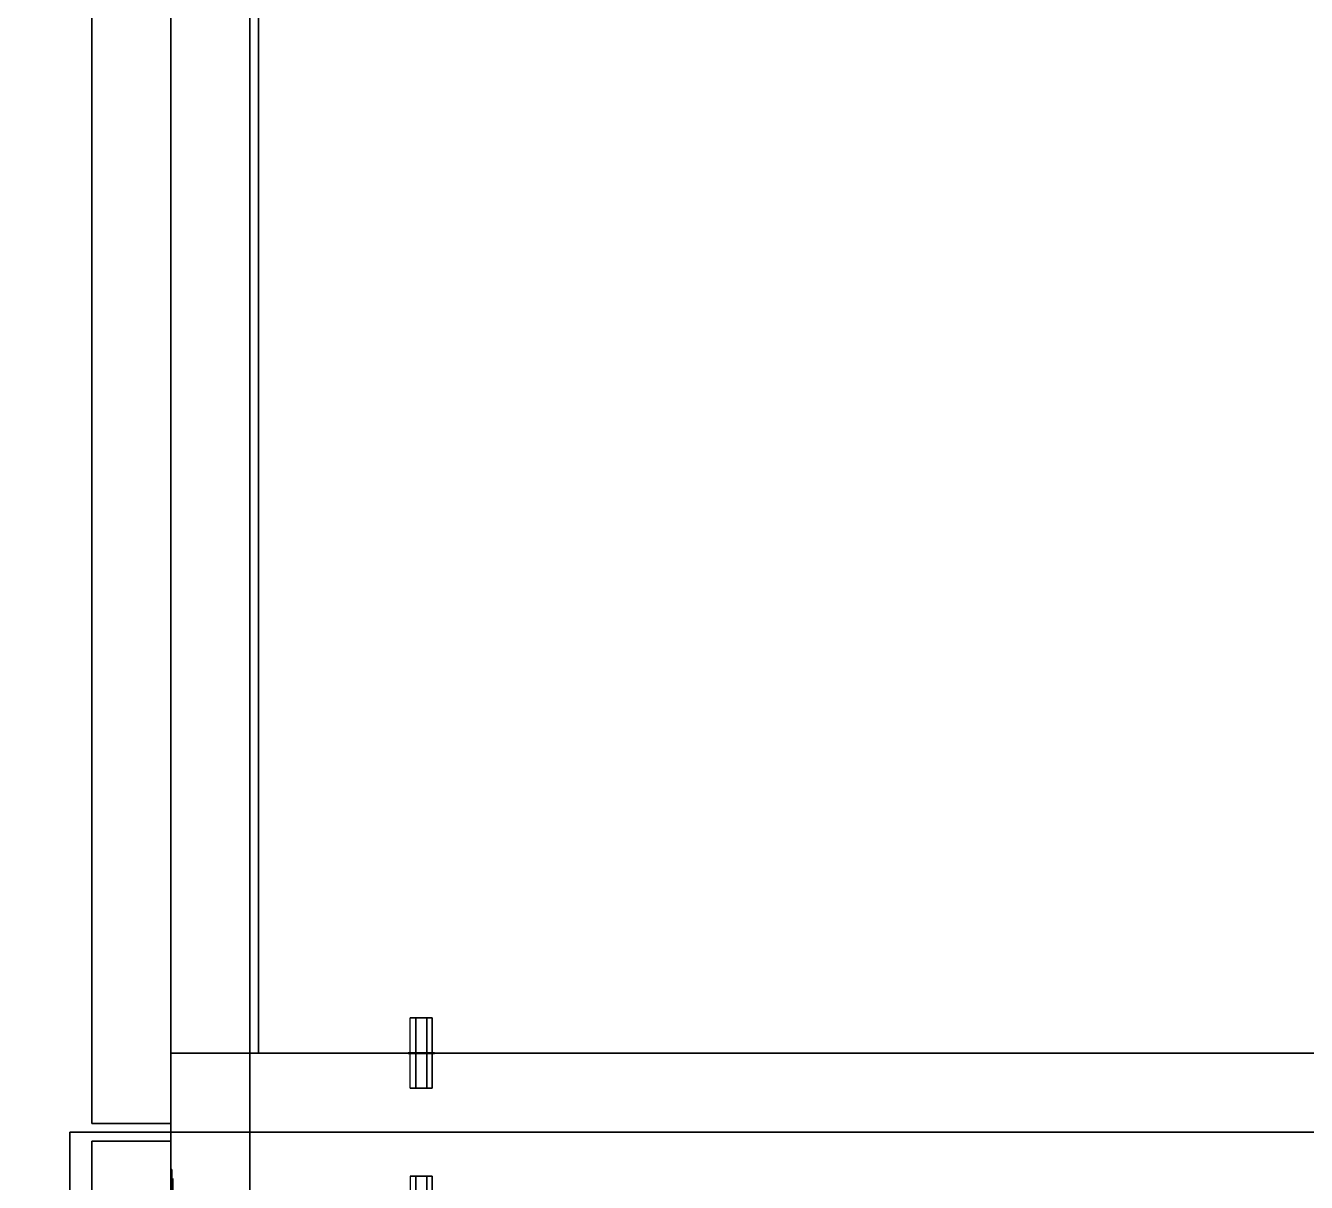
# Model space of a CAD drawing. Extents: x 0 to 4068, y -4475 to 0.
# Drawn here: x 3485 to 3776.5, y -3427.4 to -3164.2 of the extents above; entities that cross this region are included whole.
import ezdxf

# ---------------------------------------------------------------- set-up
doc = ezdxf.new("R2010")
doc.units = 0
for name, color, linetype in [('LAYER0', 7, 'CONTINUOUS'), ('LAYER101', 28, 'CONTINUOUS'), ('LAYER104', 28, 'CONTINUOUS'), ('LAYER106', 253, 'CONTINUOUS'), ('LAYER199', 7, 'CONTINUOUS'), ('LAYER244', 254, 'CONTINUOUS'), ('LAYER258', 28, 'CONTINUOUS'), ('LAYER261', 28, 'CONTINUOUS'), ('LAYER263', 253, 'CONTINUOUS'), ('LAYER359', 253, 'CONTINUOUS'), ('LAYER364', 7, 'CONTINUOUS'), ('LAYER365', 7, 'CONTINUOUS'), ('LAYER367', 7, 'CONTINUOUS'), ('LAYER379', 253, 'CONTINUOUS'), ('LAYER380', 7, 'CONTINUOUS'), ('LAYER383', 254, 'CONTINUOUS'), ('LAYER385', 7, 'CONTINUOUS'), ('LAYER388', 254, 'CONTINUOUS'), ('LAYER390', 7, 'CONTINUOUS'), ('LAYER393', 254, 'CONTINUOUS'), ('LAYER395', 7, 'CONTINUOUS'), ('LAYER398', 254, 'CONTINUOUS'), ('LAYER400', 7, 'CONTINUOUS'), ('LAYER403', 254, 'CONTINUOUS'), ('LAYER405', 7, 'CONTINUOUS'), ('LAYER408', 254, 'CONTINUOUS'), ('LAYER411', 45, 'CONTINUOUS'), ('LAYER46', 7, 'CONTINUOUS'), ('LAYER824', 45, 'CONTINUOUS'), ('LAYER825', 45, 'CONTINUOUS'), ('LAYER87', 254, 'CONTINUOUS')]:
    doc.layers.add(name, color=color, linetype=linetype)

msp = doc.modelspace()

# ---------------------------------------------------------------- linework, layer by layer
at = {"layer": 'LAYER0', "invisible_edges": 1}
for points in [[(4068, 0), (0, -4475), (0, 0), (4068, 0)], [(4068, -4475, 5), (0, 0, 5), (0, -4475, 5), (4068, -4475, 5)], [(0, 0, 5), (4068, -4475, 5), (4068, 0, 5), (0, 0, 5)], [(0, -4475), (4068, 0), (4068, -4475), (0, -4475)]]:
    msp.add_3dface(points, dxfattribs=at)
at = {"layer": 'LAYER101'}
for points, invisible_edges in [([(3518.25, -3425.489, 1803.025), (3518.25, -3424.5, 1808), (3518.25, -3426.5, 1808), (3518.25, -3426.5, 1802.5)], 10), ([(3518.25, -3424.5, 1808), (3518.25, -3425.489, 1812.975), (3518.25, -3426.5, 1813.5), (3518.25, -3426.5, 1808)], 10), ([(3518.25, -3428.307, 1798.808), (3518.25, -3425.489, 1803.025), (3518.25, -3426.5, 1802.5), (3518.25, -3430, 1802.5)], 10), ([(3518.25, -3425.489, 1812.975), (3518.25, -3428.307, 1817.192), (3518.25, -3430, 1813.5), (3518.25, -3426.5, 1813.5)], 10), ([(3518.5, -3426.5, 1813.5), (3518.5, -3426.5, 1802.5), (3518.5, -3433.5, 1802.5), (3518.5, -3433.29, 1813.317)], 4)]:
    msp.add_3dface(points, dxfattribs=dict(at, invisible_edges=invisible_edges))
at = {"layer": 'LAYER104'}
for points, invisible_edges in [([(3518.25, -3425.489, 2257.025), (3518.25, -3424.5, 2262), (3518.25, -3426.5, 2262), (3518.25, -3426.5, 2256.5)], 10), ([(3518.25, -3424.5, 2262), (3518.25, -3425.489, 2266.975), (3518.25, -3426.5, 2267.5), (3518.25, -3426.5, 2262)], 10), ([(3518.25, -3428.307, 2252.808), (3518.25, -3425.489, 2257.025), (3518.25, -3426.5, 2256.5), (3518.25, -3430, 2256.5)], 10), ([(3518.25, -3425.489, 2266.975), (3518.25, -3428.307, 2271.192), (3518.25, -3430, 2267.5), (3518.25, -3426.5, 2267.5)], 10), ([(3518.5, -3426.5, 2267.5), (3518.5, -3426.5, 2256.5), (3518.5, -3433.5, 2256.5), (3518.5, -3433.29, 2267.317)], 4)]:
    msp.add_3dface(points, dxfattribs=dict(at, invisible_edges=invisible_edges))
at = {"layer": 'LAYER106', "invisible_edges": 1}
for points in [[(3518, -3923, 1708), (3500, -3418, 1708), (3518, -3418, 1708), (3518, -3923, 1708)], [(3500, -3418, 1708), (3518, -3923, 1708), (3500, -3923, 1708), (3500, -3418, 1708)], [(3500, -3418, 1708), (3518, -3418, 2362), (3518, -3418, 1708), (3500, -3418, 1708)], [(3518, -3418, 2362), (3500, -3418, 1708), (3500, -3418, 2362), (3518, -3418, 2362)], [(3500, -3923, 2362), (3518, -3418, 2362), (3500, -3418, 2362), (3500, -3923, 2362)], [(3518, -3418, 2362), (3500, -3923, 2362), (3518, -3923, 2362), (3518, -3418, 2362)], [(3500, -3418, 1708), (3500, -3923, 2362), (3500, -3418, 2362), (3500, -3418, 1708)], [(3500, -3923, 2362), (3500, -3418, 1708), (3500, -3923, 1708), (3500, -3923, 2362)], [(3518, -3923, 1708), (3518, -3418, 2362), (3518, -3923, 2362), (3518, -3923, 1708)], [(3518, -3418, 2362), (3518, -3923, 1708), (3518, -3418, 1708), (3518, -3418, 2362)]]:
    msp.add_3dface(points, dxfattribs=at)
at = {"layer": 'LAYER199', "invisible_edges": 1}
for points in [[(3918, -3416, 155), (3518, -3434, 155), (3518, -3416, 155), (3918, -3416, 155)], [(3518, -3434, 155), (3918, -3416, 155), (3918, -3434, 155), (3518, -3434, 155)], [(3518, -3416, 880), (3518, -3434, 155), (3518, -3434, 880), (3518, -3416, 880)], [(3518, -3434, 155), (3518, -3416, 880), (3518, -3416, 155), (3518, -3434, 155)], [(3918, -3434, 880), (3518, -3416, 880), (3518, -3434, 880), (3918, -3434, 880)], [(3518, -3416, 880), (3918, -3434, 880), (3918, -3416, 880), (3518, -3416, 880)], [(3518, -3416, 880), (3918, -3416, 155), (3518, -3416, 155), (3518, -3416, 880)], [(3918, -3416, 155), (3518, -3416, 880), (3918, -3416, 880), (3918, -3416, 155)]]:
    msp.add_3dface(points, dxfattribs=at)
at = {"layer": 'LAYER244'}
for points in [[(3572.5, -3426, 506), (3577.5, -3426, 506), (3576.25, -3426, 508.165), (3573.75, -3426, 508.165)], [(3572.5, -3426, 506), (3573.75, -3426, 503.835), (3576.25, -3426, 503.835), (3577.5, -3426, 506)]]:
    msp.add_3dface(points, dxfattribs=at)
at = {"layer": 'LAYER258'}
for points, invisible_edges in [([(3518.25, -3425.49, 253.025), (3518.25, -3424.5, 258), (3518.25, -3426.5, 258), (3518.25, -3426.5, 252.5)], 10), ([(3518.25, -3424.5, 258), (3518.25, -3425.49, 262.975), (3518.25, -3426.5, 263.5), (3518.25, -3426.5, 258)], 10), ([(3518.25, -3428.308, 248.808), (3518.25, -3425.49, 253.025), (3518.25, -3426.5, 252.5), (3518.25, -3430, 252.5)], 10), ([(3518.25, -3425.49, 262.975), (3518.25, -3428.308, 267.192), (3518.25, -3430, 263.5), (3518.25, -3426.5, 263.5)], 10), ([(3518.5, -3426.5, 263.5), (3518.5, -3426.5, 252.5), (3518.5, -3433.5, 252.5), (3518.5, -3433.291, 263.317)], 4)]:
    msp.add_3dface(points, dxfattribs=dict(at, invisible_edges=invisible_edges))
at = {"layer": 'LAYER261'}
for points, invisible_edges in [([(3518.25, -3425.49, 772.025), (3518.25, -3424.5, 777), (3518.25, -3426.5, 777), (3518.25, -3426.5, 771.5)], 10), ([(3518.25, -3424.5, 777), (3518.25, -3425.49, 781.975), (3518.25, -3426.5, 782.5), (3518.25, -3426.5, 777)], 10), ([(3518.25, -3428.308, 767.808), (3518.25, -3425.49, 772.025), (3518.25, -3426.5, 771.5), (3518.25, -3430, 771.5)], 10), ([(3518.25, -3425.49, 781.975), (3518.25, -3428.308, 786.192), (3518.25, -3430, 782.5), (3518.25, -3426.5, 782.5)], 10), ([(3518.5, -3426.5, 782.5), (3518.5, -3426.5, 771.5), (3518.5, -3433.5, 771.5), (3518.5, -3433.291, 782.317)], 4)]:
    msp.add_3dface(points, dxfattribs=dict(at, invisible_edges=invisible_edges))
at = {"layer": 'LAYER263', "invisible_edges": 1}
for points in [[(3518, -3923, 158), (3500, -3418, 158), (3518, -3418, 158), (3518, -3923, 158)], [(3500, -3418, 158), (3518, -3923, 158), (3500, -3923, 158), (3500, -3418, 158)], [(3500, -3418, 158), (3518, -3418, 877), (3518, -3418, 158), (3500, -3418, 158)], [(3518, -3418, 877), (3500, -3418, 158), (3500, -3418, 877), (3518, -3418, 877)], [(3500, -3923, 877), (3518, -3418, 877), (3500, -3418, 877), (3500, -3923, 877)], [(3518, -3418, 877), (3500, -3923, 877), (3518, -3923, 877), (3518, -3418, 877)], [(3500, -3418, 158), (3500, -3923, 877), (3500, -3418, 877), (3500, -3418, 158)], [(3500, -3923, 877), (3500, -3418, 158), (3500, -3923, 158), (3500, -3923, 877)], [(3518, -3923, 158), (3518, -3418, 877), (3518, -3923, 877), (3518, -3923, 158)], [(3518, -3418, 877), (3518, -3923, 158), (3518, -3418, 158), (3518, -3418, 877)]]:
    msp.add_3dface(points, dxfattribs=at)
at = {"layer": 'LAYER359', "invisible_edges": 1}
for points in [[(3518, -3925, 2365), (3536, -2861, 2365), (3536, -3925, 2365), (3518, -3925, 2365)], [(3536, -2861, 2365), (3518, -3925, 2365), (3518, -2861, 2365), (3536, -2861, 2365)], [(3518, -2861, 2425), (3536, -3925, 2425), (3536, -2861, 2425), (3518, -2861, 2425)], [(3536, -3925, 2425), (3518, -2861, 2425), (3518, -3925, 2425), (3536, -3925, 2425)], [(3518, -3925, 2365), (3518, -2861, 2425), (3518, -2861, 2365), (3518, -3925, 2365)], [(3518, -2861, 2425), (3518, -3925, 2365), (3518, -3925, 2425), (3518, -2861, 2425)], [(3536, -3925, 2425), (3536, -2861, 2365), (3536, -2861, 2425), (3536, -3925, 2425)], [(3536, -2861, 2365), (3536, -3925, 2425), (3536, -3925, 2365), (3536, -2861, 2365)]]:
    msp.add_3dface(points, dxfattribs=at)
at = {"layer": 'LAYER364', "invisible_edges": 1}
for points in [[(3918, -3398, 156), (3518, -2934, 156), (3918, -2934, 156), (3918, -3398, 156)], [(3518, -2934, 156), (3918, -3398, 156), (3518, -3398, 156), (3518, -2934, 156)], [(3518, -3398, 174), (3518, -2934, 156), (3518, -3398, 156), (3518, -3398, 174)], [(3518, -2934, 156), (3518, -3398, 174), (3518, -2934, 174), (3518, -2934, 156)], [(3518, -3398, 174), (3918, -2934, 174), (3518, -2934, 174), (3518, -3398, 174)], [(3918, -2934, 174), (3518, -3398, 174), (3918, -3398, 174), (3918, -2934, 174)], [(3918, -3398, 156), (3518, -3398, 174), (3518, -3398, 156), (3918, -3398, 156)], [(3518, -3398, 174), (3918, -3398, 156), (3918, -3398, 174), (3518, -3398, 174)]]:
    msp.add_3dface(points, dxfattribs=at)
at = {"layer": 'LAYER365', "invisible_edges": 1}
for points in [[(3918, -2934, 2364), (3518, -3398, 2364), (3918, -3398, 2364), (3918, -2934, 2364)], [(3518, -3398, 2364), (3918, -2934, 2364), (3518, -2934, 2364), (3518, -3398, 2364)], [(3518, -2934, 2346), (3518, -3398, 2364), (3518, -2934, 2364), (3518, -2934, 2346)], [(3518, -3398, 2364), (3518, -2934, 2346), (3518, -3398, 2346), (3518, -3398, 2364)], [(3518, -2934, 2346), (3918, -3398, 2346), (3518, -3398, 2346), (3518, -2934, 2346)], [(3918, -3398, 2346), (3518, -2934, 2346), (3918, -2934, 2346), (3918, -3398, 2346)], [(3918, -3398, 2346), (3518, -3398, 2364), (3518, -3398, 2346), (3918, -3398, 2346)], [(3518, -3398, 2364), (3918, -3398, 2346), (3918, -3398, 2364), (3518, -3398, 2364)]]:
    msp.add_3dface(points, dxfattribs=at)
at = {"layer": 'LAYER367', "invisible_edges": 1}
for points in [[(3918, -3398, 155), (3518, -3398, 2365), (3918, -3398, 2365), (3918, -3398, 155)], [(3518, -3398, 2365), (3918, -3398, 155), (3518, -3398, 155), (3518, -3398, 2365)], [(3918, -3398, 155), (3518, -3416, 155), (3518, -3398, 155), (3918, -3398, 155)], [(3518, -3416, 155), (3918, -3398, 155), (3918, -3416, 155), (3518, -3416, 155)], [(3518, -3416, 155), (3518, -3398, 2365), (3518, -3398, 155), (3518, -3416, 155)], [(3518, -3398, 2365), (3518, -3416, 155), (3518, -3416, 2365), (3518, -3398, 2365)], [(3918, -3416, 2365), (3518, -3398, 2365), (3518, -3416, 2365), (3918, -3416, 2365)], [(3518, -3398, 2365), (3918, -3416, 2365), (3918, -3398, 2365), (3518, -3398, 2365)], [(3518, -3416, 155), (3918, -3416, 2365), (3518, -3416, 2365), (3518, -3416, 155)], [(3918, -3416, 2365), (3518, -3416, 155), (3918, -3416, 155), (3918, -3416, 2365)]]:
    msp.add_3dface(points, dxfattribs=at)
at = {"layer": 'LAYER379', "invisible_edges": 1}
for points in [[(3518, -3414, 158), (3500, -2918, 158), (3518, -2918, 158), (3518, -3414, 158)], [(3500, -2918, 158), (3518, -3414, 158), (3500, -3414, 158), (3500, -2918, 158)], [(3500, -3414, 2362), (3518, -2918, 2362), (3500, -2918, 2362), (3500, -3414, 2362)], [(3518, -2918, 2362), (3500, -3414, 2362), (3518, -3414, 2362), (3518, -2918, 2362)], [(3500, -2918, 158), (3500, -3414, 2362), (3500, -2918, 2362), (3500, -2918, 158)], [(3500, -3414, 2362), (3500, -2918, 158), (3500, -3414, 158), (3500, -3414, 2362)], [(3518, -3414, 158), (3518, -2918, 2362), (3518, -3414, 2362), (3518, -3414, 158)], [(3518, -2918, 2362), (3518, -3414, 158), (3518, -2918, 158), (3518, -2918, 2362)], [(3500, -3414, 2362), (3518, -3414, 158), (3518, -3414, 2362), (3500, -3414, 2362)], [(3518, -3414, 158), (3500, -3414, 2362), (3500, -3414, 158), (3518, -3414, 158)]]:
    msp.add_3dface(points, dxfattribs=at)
at = {"layer": 'LAYER380', "invisible_edges": 1}
for points in [[(3893.4, -3398, 465.571), (3538, -2934, 465.571), (3893.4, -2934, 465.571), (3893.4, -3398, 465.571)], [(3538, -2934, 465.571), (3893.4, -3398, 465.571), (3538, -3398, 465.571), (3538, -2934, 465.571)], [(3538, -3398, 483.571), (3538, -2934, 465.571), (3538, -3398, 465.571), (3538, -3398, 483.571)], [(3538, -2934, 465.571), (3538, -3398, 483.571), (3538, -2934, 483.571), (3538, -2934, 465.571)], [(3538, -3398, 483.571), (3893.4, -2934, 483.571), (3538, -2934, 483.571), (3538, -3398, 483.571)], [(3893.4, -2934, 483.571), (3538, -3398, 483.571), (3893.4, -3398, 483.571), (3893.4, -2934, 483.571)], [(3893.4, -3398, 465.571), (3538, -3398, 483.571), (3538, -3398, 465.571), (3893.4, -3398, 465.571)], [(3538, -3398, 483.571), (3893.4, -3398, 465.571), (3893.4, -3398, 483.571), (3538, -3398, 483.571)]]:
    msp.add_3dface(points, dxfattribs=at)
at = {"layer": 'LAYER383'}
for points in [[(3572.5, -3390, 463.071), (3577.5, -3390, 463.071), (3576.25, -3390, 465.236), (3573.75, -3390, 465.236)], [(3572.5, -3390, 463.071), (3573.75, -3390, 460.906), (3576.25, -3390, 460.906), (3577.5, -3390, 463.071)], [(3578, -3397.95, 463.071), (3572, -3397.95, 463.071), (3573.5, -3397.95, 465.67), (3576.5, -3397.95, 465.67)], [(3578, -3397.95, 463.071), (3572, -3397.95, 463.071), (3573.5, -3397.95, 460.473), (3576.5, -3397.95, 460.473)], [(3578, -3398.05, 463.071), (3572, -3398.05, 463.071), (3573.5, -3398.05, 465.67), (3576.5, -3398.05, 465.67)], [(3578, -3398.05, 463.071), (3572, -3398.05, 463.071), (3573.5, -3398.05, 460.473), (3576.5, -3398.05, 460.473)], [(3572.5, -3406, 463.071), (3577.5, -3406, 463.071), (3576.25, -3406, 465.236), (3573.75, -3406, 465.236)], [(3572.5, -3406, 463.071), (3573.75, -3406, 460.906), (3576.25, -3406, 460.906), (3577.5, -3406, 463.071)]]:
    msp.add_3dface(points, dxfattribs=at)
at = {"layer": 'LAYER385', "invisible_edges": 1}
for points in [[(3893.4, -3398, 806.14), (3538, -2934, 806.14), (3893.4, -2934, 806.14), (3893.4, -3398, 806.14)], [(3538, -2934, 806.14), (3893.4, -3398, 806.14), (3538, -3398, 806.14), (3538, -2934, 806.14)], [(3538, -3398, 824.14), (3538, -2934, 806.14), (3538, -3398, 806.14), (3538, -3398, 824.14)], [(3538, -2934, 806.14), (3538, -3398, 824.14), (3538, -2934, 824.14), (3538, -2934, 806.14)], [(3538, -3398, 824.14), (3893.4, -2934, 824.14), (3538, -2934, 824.14), (3538, -3398, 824.14)], [(3893.4, -2934, 824.14), (3538, -3398, 824.14), (3893.4, -3398, 824.14), (3893.4, -2934, 824.14)], [(3893.4, -3398, 806.14), (3538, -3398, 824.14), (3538, -3398, 806.14), (3893.4, -3398, 806.14)], [(3538, -3398, 824.14), (3893.4, -3398, 806.14), (3893.4, -3398, 824.14), (3538, -3398, 824.14)]]:
    msp.add_3dface(points, dxfattribs=at)
at = {"layer": 'LAYER388'}
for points in [[(3572.5, -3390, 803.64), (3577.5, -3390, 803.64), (3576.25, -3390, 805.805), (3573.75, -3390, 805.805)], [(3572.5, -3390, 803.64), (3573.75, -3390, 801.475), (3576.25, -3390, 801.475), (3577.5, -3390, 803.64)], [(3578, -3397.95, 803.64), (3572, -3397.95, 803.64), (3573.5, -3397.95, 806.238), (3576.5, -3397.95, 806.238)], [(3578, -3397.95, 803.64), (3572, -3397.95, 803.64), (3573.5, -3397.95, 801.042), (3576.5, -3397.95, 801.042)], [(3578, -3398.05, 803.64), (3572, -3398.05, 803.64), (3573.5, -3398.05, 806.238), (3576.5, -3398.05, 806.238)], [(3578, -3398.05, 803.64), (3572, -3398.05, 803.64), (3573.5, -3398.05, 801.042), (3576.5, -3398.05, 801.042)], [(3572.5, -3406, 803.64), (3577.5, -3406, 803.64), (3576.25, -3406, 805.805), (3573.75, -3406, 805.805)], [(3572.5, -3406, 803.64), (3573.75, -3406, 801.475), (3576.25, -3406, 801.475), (3577.5, -3406, 803.64)]]:
    msp.add_3dface(points, dxfattribs=at)
at = {"layer": 'LAYER390', "invisible_edges": 1}
for points in [[(3893.4, -3398, 1086.714), (3538, -2934, 1086.714), (3893.4, -2934, 1086.714), (3893.4, -3398, 1086.714)], [(3538, -2934, 1086.714), (3893.4, -3398, 1086.714), (3538, -3398, 1086.714), (3538, -2934, 1086.714)], [(3538, -3398, 1104.714), (3538, -2934, 1086.714), (3538, -3398, 1086.714), (3538, -3398, 1104.714)], [(3538, -2934, 1086.714), (3538, -3398, 1104.714), (3538, -2934, 1104.714), (3538, -2934, 1086.714)], [(3538, -3398, 1104.714), (3893.4, -2934, 1104.714), (3538, -2934, 1104.714), (3538, -3398, 1104.714)], [(3893.4, -2934, 1104.714), (3538, -3398, 1104.714), (3893.4, -3398, 1104.714), (3893.4, -2934, 1104.714)], [(3893.4, -3398, 1086.714), (3538, -3398, 1104.714), (3538, -3398, 1086.714), (3893.4, -3398, 1086.714)], [(3538, -3398, 1104.714), (3893.4, -3398, 1086.714), (3893.4, -3398, 1104.714), (3538, -3398, 1104.714)]]:
    msp.add_3dface(points, dxfattribs=at)
at = {"layer": 'LAYER393'}
for points in [[(3572.5, -3390, 1084.214), (3577.5, -3390, 1084.214), (3576.25, -3390, 1086.379), (3573.75, -3390, 1086.379)], [(3572.5, -3390, 1084.214), (3573.75, -3390, 1082.049), (3576.25, -3390, 1082.049), (3577.5, -3390, 1084.214)], [(3578, -3397.95, 1084.214), (3572, -3397.95, 1084.214), (3573.5, -3397.95, 1086.812), (3576.5, -3397.95, 1086.812)], [(3578, -3397.95, 1084.214), (3572, -3397.95, 1084.214), (3573.5, -3397.95, 1081.616), (3576.5, -3397.95, 1081.616)], [(3578, -3398.05, 1084.214), (3572, -3398.05, 1084.214), (3573.5, -3398.05, 1086.812), (3576.5, -3398.05, 1086.812)], [(3578, -3398.05, 1084.214), (3572, -3398.05, 1084.214), (3573.5, -3398.05, 1081.616), (3576.5, -3398.05, 1081.616)], [(3572.5, -3406, 1084.214), (3577.5, -3406, 1084.214), (3576.25, -3406, 1086.379), (3573.75, -3406, 1086.379)], [(3572.5, -3406, 1084.214), (3573.75, -3406, 1082.049), (3576.25, -3406, 1082.049), (3577.5, -3406, 1084.214)]]:
    msp.add_3dface(points, dxfattribs=at)
at = {"layer": 'LAYER395', "invisible_edges": 1}
for points in [[(3893.4, -3398, 1397.286), (3538, -2934, 1397.286), (3893.4, -2934, 1397.286), (3893.4, -3398, 1397.286)], [(3538, -2934, 1397.286), (3893.4, -3398, 1397.286), (3538, -3398, 1397.286), (3538, -2934, 1397.286)], [(3538, -3398, 1415.286), (3538, -2934, 1397.286), (3538, -3398, 1397.286), (3538, -3398, 1415.286)], [(3538, -2934, 1397.286), (3538, -3398, 1415.286), (3538, -2934, 1415.286), (3538, -2934, 1397.286)], [(3538, -3398, 1415.286), (3893.4, -2934, 1415.286), (3538, -2934, 1415.286), (3538, -3398, 1415.286)], [(3893.4, -2934, 1415.286), (3538, -3398, 1415.286), (3893.4, -3398, 1415.286), (3893.4, -2934, 1415.286)], [(3893.4, -3398, 1397.286), (3538, -3398, 1415.286), (3538, -3398, 1397.286), (3893.4, -3398, 1397.286)], [(3538, -3398, 1415.286), (3893.4, -3398, 1397.286), (3893.4, -3398, 1415.286), (3538, -3398, 1415.286)]]:
    msp.add_3dface(points, dxfattribs=at)
at = {"layer": 'LAYER398'}
for points in [[(3572.5, -3390, 1394.786), (3577.5, -3390, 1394.786), (3576.25, -3390, 1396.951), (3573.75, -3390, 1396.951)], [(3572.5, -3390, 1394.786), (3573.75, -3390, 1392.621), (3576.25, -3390, 1392.621), (3577.5, -3390, 1394.786)], [(3578, -3397.95, 1394.786), (3572, -3397.95, 1394.786), (3573.5, -3397.95, 1397.384), (3576.5, -3397.95, 1397.384)], [(3578, -3397.95, 1394.786), (3572, -3397.95, 1394.786), (3573.5, -3397.95, 1392.188), (3576.5, -3397.95, 1392.188)], [(3578, -3398.05, 1394.786), (3572, -3398.05, 1394.786), (3573.5, -3398.05, 1397.384), (3576.5, -3398.05, 1397.384)], [(3578, -3398.05, 1394.786), (3572, -3398.05, 1394.786), (3573.5, -3398.05, 1392.188), (3576.5, -3398.05, 1392.188)], [(3572.5, -3406, 1394.786), (3577.5, -3406, 1394.786), (3576.25, -3406, 1396.951), (3573.75, -3406, 1396.951)], [(3572.5, -3406, 1394.786), (3573.75, -3406, 1392.621), (3576.25, -3406, 1392.621), (3577.5, -3406, 1394.786)]]:
    msp.add_3dface(points, dxfattribs=at)
at = {"layer": 'LAYER400', "invisible_edges": 1}
for points in [[(3893.4, -3398, 1707.857), (3538, -2934, 1707.857), (3893.4, -2934, 1707.857), (3893.4, -3398, 1707.857)], [(3538, -2934, 1707.857), (3893.4, -3398, 1707.857), (3538, -3398, 1707.857), (3538, -2934, 1707.857)], [(3538, -3398, 1725.857), (3538, -2934, 1707.857), (3538, -3398, 1707.857), (3538, -3398, 1725.857)], [(3538, -2934, 1707.857), (3538, -3398, 1725.857), (3538, -2934, 1725.857), (3538, -2934, 1707.857)], [(3538, -3398, 1725.857), (3893.4, -2934, 1725.857), (3538, -2934, 1725.857), (3538, -3398, 1725.857)], [(3893.4, -2934, 1725.857), (3538, -3398, 1725.857), (3893.4, -3398, 1725.857), (3893.4, -2934, 1725.857)], [(3893.4, -3398, 1707.857), (3538, -3398, 1725.857), (3538, -3398, 1707.857), (3893.4, -3398, 1707.857)], [(3538, -3398, 1725.857), (3893.4, -3398, 1707.857), (3893.4, -3398, 1725.857), (3538, -3398, 1725.857)]]:
    msp.add_3dface(points, dxfattribs=at)
at = {"layer": 'LAYER403'}
for points in [[(3572.5, -3390, 1705.357), (3577.5, -3390, 1705.357), (3576.25, -3390, 1707.522), (3573.75, -3390, 1707.522)], [(3572.5, -3390, 1705.357), (3573.75, -3390, 1703.192), (3576.25, -3390, 1703.192), (3577.5, -3390, 1705.357)], [(3578, -3397.95, 1705.357), (3572, -3397.95, 1705.357), (3573.5, -3397.95, 1707.955), (3576.5, -3397.95, 1707.955)], [(3578, -3397.95, 1705.357), (3572, -3397.95, 1705.357), (3573.5, -3397.95, 1702.759), (3576.5, -3397.95, 1702.759)], [(3578, -3398.05, 1705.357), (3572, -3398.05, 1705.357), (3573.5, -3398.05, 1707.955), (3576.5, -3398.05, 1707.955)], [(3578, -3398.05, 1705.357), (3572, -3398.05, 1705.357), (3573.5, -3398.05, 1702.759), (3576.5, -3398.05, 1702.759)], [(3572.5, -3406, 1705.357), (3577.5, -3406, 1705.357), (3576.25, -3406, 1707.522), (3573.75, -3406, 1707.522)], [(3572.5, -3406, 1705.357), (3573.75, -3406, 1703.192), (3576.25, -3406, 1703.192), (3577.5, -3406, 1705.357)]]:
    msp.add_3dface(points, dxfattribs=at)
at = {"layer": 'LAYER405', "invisible_edges": 1}
for points in [[(3893.4, -3398, 2018.429), (3538, -2934, 2018.429), (3893.4, -2934, 2018.429), (3893.4, -3398, 2018.429)], [(3538, -2934, 2018.429), (3893.4, -3398, 2018.429), (3538, -3398, 2018.429), (3538, -2934, 2018.429)], [(3538, -3398, 2036.429), (3538, -2934, 2018.429), (3538, -3398, 2018.429), (3538, -3398, 2036.429)], [(3538, -2934, 2018.429), (3538, -3398, 2036.429), (3538, -2934, 2036.429), (3538, -2934, 2018.429)], [(3538, -3398, 2036.429), (3893.4, -2934, 2036.429), (3538, -2934, 2036.429), (3538, -3398, 2036.429)], [(3893.4, -2934, 2036.429), (3538, -3398, 2036.429), (3893.4, -3398, 2036.429), (3893.4, -2934, 2036.429)], [(3893.4, -3398, 2018.429), (3538, -3398, 2036.429), (3538, -3398, 2018.429), (3893.4, -3398, 2018.429)], [(3538, -3398, 2036.429), (3893.4, -3398, 2018.429), (3893.4, -3398, 2036.429), (3538, -3398, 2036.429)]]:
    msp.add_3dface(points, dxfattribs=at)
at = {"layer": 'LAYER408'}
for points in [[(3572.5, -3390, 2015.929), (3577.5, -3390, 2015.929), (3576.25, -3390, 2018.094), (3573.75, -3390, 2018.094)], [(3572.5, -3390, 2015.929), (3573.75, -3390, 2013.764), (3576.25, -3390, 2013.764), (3577.5, -3390, 2015.929)], [(3578, -3397.95, 2015.929), (3572, -3397.95, 2015.929), (3573.5, -3397.95, 2018.527), (3576.5, -3397.95, 2018.527)], [(3578, -3397.95, 2015.929), (3572, -3397.95, 2015.929), (3573.5, -3397.95, 2013.331), (3576.5, -3397.95, 2013.331)], [(3578, -3398.05, 2015.929), (3572, -3398.05, 2015.929), (3573.5, -3398.05, 2018.527), (3576.5, -3398.05, 2018.527)], [(3578, -3398.05, 2015.929), (3572, -3398.05, 2015.929), (3573.5, -3398.05, 2013.331), (3576.5, -3398.05, 2013.331)], [(3572.5, -3406, 2015.929), (3577.5, -3406, 2015.929), (3576.25, -3406, 2018.094), (3573.75, -3406, 2018.094)], [(3572.5, -3406, 2015.929), (3573.75, -3406, 2013.764), (3576.25, -3406, 2013.764), (3577.5, -3406, 2015.929)]]:
    msp.add_3dface(points, dxfattribs=at)
at = {"layer": 'LAYER411', "invisible_edges": 1}
for points in [[(3495, -4325, 1705), (3918, -3416, 1705), (3495, -3416, 1705), (3495, -4325, 1705)], [(3918, -3416, 1705), (3495, -4325, 1705), (3918, -4325, 1705), (3918, -3416, 1705)], [(3495, -3416, 1687), (3918, -3416, 1705), (3918, -3416, 1687), (3495, -3416, 1687)], [(3918, -3416, 1705), (3495, -3416, 1687), (3495, -3416, 1705), (3918, -3416, 1705)], [(3495, -3416, 1687), (3495, -4325, 1705), (3495, -3416, 1705), (3495, -3416, 1687)], [(3495, -4325, 1705), (3495, -3416, 1687), (3495, -4325, 1687), (3495, -4325, 1705)], [(3918, -4325, 1687), (3495, -3416, 1687), (3918, -3416, 1687), (3918, -4325, 1687)], [(3495, -3416, 1687), (3918, -4325, 1687), (3495, -4325, 1687), (3495, -3416, 1687)]]:
    msp.add_3dface(points, dxfattribs=at)
at = {"layer": 'LAYER46', "invisible_edges": 1}
for points in [[(3918, -3416, 1705), (3518, -3434, 1705), (3518, -3416, 1705), (3918, -3416, 1705)], [(3518, -3434, 1705), (3918, -3416, 1705), (3918, -3434, 1705), (3518, -3434, 1705)], [(3518, -3416, 2365), (3518, -3434, 1705), (3518, -3434, 2365), (3518, -3416, 2365)], [(3518, -3434, 1705), (3518, -3416, 2365), (3518, -3416, 1705), (3518, -3434, 1705)], [(3918, -3434, 2365), (3518, -3416, 2365), (3518, -3434, 2365), (3918, -3434, 2365)], [(3518, -3416, 2365), (3918, -3434, 2365), (3918, -3416, 2365), (3518, -3416, 2365)], [(3518, -3416, 2365), (3918, -3416, 1705), (3518, -3416, 1705), (3518, -3416, 2365)], [(3918, -3416, 1705), (3518, -3416, 2365), (3918, -3416, 2365), (3918, -3416, 1705)]]:
    msp.add_3dface(points, dxfattribs=at)
at = {"layer": 'LAYER824', "invisible_edges": 1}
for points in [[(3495, -3416, 880), (3918, -4325, 880), (3495, -4325, 880), (3495, -3416, 880)], [(3918, -4325, 880), (3495, -3416, 880), (3918, -3416, 880), (3918, -4325, 880)], [(3495, -3416, 880), (3918, -3416, 898), (3918, -3416, 880), (3495, -3416, 880)], [(3918, -3416, 898), (3495, -3416, 880), (3495, -3416, 898), (3918, -3416, 898)], [(3495, -4325, 898), (3495, -3416, 880), (3495, -4325, 880), (3495, -4325, 898)], [(3495, -3416, 880), (3495, -4325, 898), (3495, -3416, 898), (3495, -3416, 880)], [(3918, -3416, 898), (3495, -4325, 898), (3918, -4325, 898), (3918, -3416, 898)], [(3495, -4325, 898), (3918, -3416, 898), (3495, -3416, 898), (3495, -4325, 898)]]:
    msp.add_3dface(points, dxfattribs=at)
at = {"layer": 'LAYER825', "invisible_edges": 1}
for points in [[(3495, -3416, 1687), (3918, -3416, 898), (3495, -3416, 898), (3495, -3416, 1687)], [(3918, -3416, 898), (3495, -3416, 1687), (3918, -3416, 1687), (3918, -3416, 898)], [(3495, -3434, 898), (3918, -3416, 898), (3918, -3434, 898), (3495, -3434, 898)], [(3918, -3416, 898), (3495, -3434, 898), (3495, -3416, 898), (3918, -3416, 898)], [(3495, -3416, 1687), (3918, -3434, 1687), (3918, -3416, 1687), (3495, -3416, 1687)], [(3918, -3434, 1687), (3495, -3416, 1687), (3495, -3434, 1687), (3918, -3434, 1687)], [(3495, -3434, 898), (3495, -3416, 1687), (3495, -3416, 898), (3495, -3434, 898)], [(3495, -3416, 1687), (3495, -3434, 898), (3495, -3434, 1687), (3495, -3416, 1687)]]:
    msp.add_3dface(points, dxfattribs=at)
at = {"layer": 'LAYER87'}
for points in [[(3572.5, -3426, 2023.5), (3577.5, -3426, 2023.5), (3576.25, -3426, 2025.665), (3573.75, -3426, 2025.665)], [(3572.5, -3426, 2023.5), (3573.75, -3426, 2021.335), (3576.25, -3426, 2021.335), (3577.5, -3426, 2023.5)]]:
    msp.add_3dface(points, dxfattribs=at)

# ---------------------------------------------------------------- meshes
at = {"layer": 'LAYER101'}
mesh = msp.add_polymesh((2, 9), dxfattribs=at)
for k, corner in enumerate([(3518.25, -3437.5, 1795), (3518.25, -3432.525, 1795.99), (3518.25, -3428.307, 1798.808), (3518.25, -3425.489, 1803.025), (3518.25, -3424.5, 1808), (3518.25, -3425.489, 1812.975), (3518.25, -3428.307, 1817.192), (3518.25, -3432.525, 1820.01), (3518.25, -3437.5, 1821), (3518, -3437.5, 1795), (3518, -3432.525, 1795.99), (3518, -3428.307, 1798.808), (3518, -3425.489, 1803.025), (3518, -3424.5, 1808), (3518, -3425.489, 1812.975), (3518, -3428.307, 1817.192), (3518, -3432.525, 1820.01), (3518, -3437.5, 1821)]):
    mesh.set_mesh_vertex(divmod(k, 9), corner)
at = {"layer": 'LAYER104'}
mesh = msp.add_polymesh((2, 9), dxfattribs=at)
for k, corner in enumerate([(3518.25, -3437.5, 2249), (3518.25, -3432.525, 2249.99), (3518.25, -3428.307, 2252.808), (3518.25, -3425.489, 2257.025), (3518.25, -3424.5, 2262), (3518.25, -3425.489, 2266.975), (3518.25, -3428.307, 2271.192), (3518.25, -3432.525, 2274.01), (3518.25, -3437.5, 2275), (3518, -3437.5, 2249), (3518, -3432.525, 2249.99), (3518, -3428.307, 2252.808), (3518, -3425.489, 2257.025), (3518, -3424.5, 2262), (3518, -3425.489, 2266.975), (3518, -3428.307, 2271.192), (3518, -3432.525, 2274.01), (3518, -3437.5, 2275)]):
    mesh.set_mesh_vertex(divmod(k, 9), corner)
at = {"layer": 'LAYER244'}
mesh = msp.add_polymesh((2, 6), dxfattribs=dict(at, n_close=True))
for k, corner in enumerate([(3572.5, -3442, 506), (3573.75, -3442, 508.165), (3576.25, -3442, 508.165), (3577.5, -3442, 506), (3576.25, -3442, 503.835), (3573.75, -3442, 503.835), (3572.5, -3426, 506), (3573.75, -3426, 508.165), (3576.25, -3426, 508.165), (3577.5, -3426, 506), (3576.25, -3426, 503.835), (3573.75, -3426, 503.835)]):
    mesh.set_mesh_vertex(divmod(k, 6), corner)
at = {"layer": 'LAYER258'}
mesh = msp.add_polymesh((2, 9), dxfattribs=at)
for k, corner in enumerate([(3518.25, -3437.5, 245), (3518.25, -3432.525, 245.99), (3518.25, -3428.308, 248.808), (3518.25, -3425.49, 253.025), (3518.25, -3424.5, 258), (3518.25, -3425.49, 262.975), (3518.25, -3428.308, 267.192), (3518.25, -3432.525, 270.01), (3518.25, -3437.5, 271), (3518, -3437.5, 245), (3518, -3432.525, 245.99), (3518, -3428.308, 248.808), (3518, -3425.49, 253.025), (3518, -3424.5, 258), (3518, -3425.49, 262.975), (3518, -3428.308, 267.192), (3518, -3432.525, 270.01), (3518, -3437.5, 271)]):
    mesh.set_mesh_vertex(divmod(k, 9), corner)
at = {"layer": 'LAYER261'}
mesh = msp.add_polymesh((2, 9), dxfattribs=at)
for k, corner in enumerate([(3518.25, -3437.5, 764), (3518.25, -3432.525, 764.99), (3518.25, -3428.308, 767.808), (3518.25, -3425.49, 772.025), (3518.25, -3424.5, 777), (3518.25, -3425.49, 781.975), (3518.25, -3428.308, 786.192), (3518.25, -3432.525, 789.01), (3518.25, -3437.5, 790), (3518, -3437.5, 764), (3518, -3432.525, 764.99), (3518, -3428.308, 767.808), (3518, -3425.49, 772.025), (3518, -3424.5, 777), (3518, -3425.49, 781.975), (3518, -3428.308, 786.192), (3518, -3432.525, 789.01), (3518, -3437.5, 790)]):
    mesh.set_mesh_vertex(divmod(k, 9), corner)
at = {"layer": 'LAYER383'}
mesh = msp.add_polymesh((2, 6), dxfattribs=dict(at, n_close=True))
for k, corner in enumerate([(3572.5, -3390, 463.071), (3573.75, -3390, 465.236), (3576.25, -3390, 465.236), (3577.5, -3390, 463.071), (3576.25, -3390, 460.906), (3573.75, -3390, 460.906), (3572.5, -3406, 463.071), (3573.75, -3406, 465.236), (3576.25, -3406, 465.236), (3577.5, -3406, 463.071), (3576.25, -3406, 460.906), (3573.75, -3406, 460.906)]):
    mesh.set_mesh_vertex(divmod(k, 6), corner)
mesh = msp.add_polymesh((2, 6), dxfattribs=dict(at, n_close=True))
for k, corner in enumerate([(3572, -3397.95, 463.071), (3573.5, -3397.95, 465.67), (3576.5, -3397.95, 465.67), (3578, -3397.95, 463.071), (3576.5, -3397.95, 460.473), (3573.5, -3397.95, 460.473), (3572, -3398.05, 463.071), (3573.5, -3398.05, 465.67), (3576.5, -3398.05, 465.67), (3578, -3398.05, 463.071), (3576.5, -3398.05, 460.473), (3573.5, -3398.05, 460.473)]):
    mesh.set_mesh_vertex(divmod(k, 6), corner)
at = {"layer": 'LAYER388'}
mesh = msp.add_polymesh((2, 6), dxfattribs=dict(at, n_close=True))
for k, corner in enumerate([(3572.5, -3390, 803.64), (3573.75, -3390, 805.805), (3576.25, -3390, 805.805), (3577.5, -3390, 803.64), (3576.25, -3390, 801.475), (3573.75, -3390, 801.475), (3572.5, -3406, 803.64), (3573.75, -3406, 805.805), (3576.25, -3406, 805.805), (3577.5, -3406, 803.64), (3576.25, -3406, 801.475), (3573.75, -3406, 801.475)]):
    mesh.set_mesh_vertex(divmod(k, 6), corner)
mesh = msp.add_polymesh((2, 6), dxfattribs=dict(at, n_close=True))
for k, corner in enumerate([(3572, -3397.95, 803.64), (3573.5, -3397.95, 806.238), (3576.5, -3397.95, 806.238), (3578, -3397.95, 803.64), (3576.5, -3397.95, 801.042), (3573.5, -3397.95, 801.042), (3572, -3398.05, 803.64), (3573.5, -3398.05, 806.238), (3576.5, -3398.05, 806.238), (3578, -3398.05, 803.64), (3576.5, -3398.05, 801.042), (3573.5, -3398.05, 801.042)]):
    mesh.set_mesh_vertex(divmod(k, 6), corner)
at = {"layer": 'LAYER393'}
mesh = msp.add_polymesh((2, 6), dxfattribs=dict(at, n_close=True))
for k, corner in enumerate([(3572.5, -3390, 1084.214), (3573.75, -3390, 1086.379), (3576.25, -3390, 1086.379), (3577.5, -3390, 1084.214), (3576.25, -3390, 1082.049), (3573.75, -3390, 1082.049), (3572.5, -3406, 1084.214), (3573.75, -3406, 1086.379), (3576.25, -3406, 1086.379), (3577.5, -3406, 1084.214), (3576.25, -3406, 1082.049), (3573.75, -3406, 1082.049)]):
    mesh.set_mesh_vertex(divmod(k, 6), corner)
mesh = msp.add_polymesh((2, 6), dxfattribs=dict(at, n_close=True))
for k, corner in enumerate([(3572, -3397.95, 1084.214), (3573.5, -3397.95, 1086.812), (3576.5, -3397.95, 1086.812), (3578, -3397.95, 1084.214), (3576.5, -3397.95, 1081.616), (3573.5, -3397.95, 1081.616), (3572, -3398.05, 1084.214), (3573.5, -3398.05, 1086.812), (3576.5, -3398.05, 1086.812), (3578, -3398.05, 1084.214), (3576.5, -3398.05, 1081.616), (3573.5, -3398.05, 1081.616)]):
    mesh.set_mesh_vertex(divmod(k, 6), corner)
at = {"layer": 'LAYER398'}
mesh = msp.add_polymesh((2, 6), dxfattribs=dict(at, n_close=True))
for k, corner in enumerate([(3572.5, -3390, 1394.786), (3573.75, -3390, 1396.951), (3576.25, -3390, 1396.951), (3577.5, -3390, 1394.786), (3576.25, -3390, 1392.621), (3573.75, -3390, 1392.621), (3572.5, -3406, 1394.786), (3573.75, -3406, 1396.951), (3576.25, -3406, 1396.951), (3577.5, -3406, 1394.786), (3576.25, -3406, 1392.621), (3573.75, -3406, 1392.621)]):
    mesh.set_mesh_vertex(divmod(k, 6), corner)
mesh = msp.add_polymesh((2, 6), dxfattribs=dict(at, n_close=True))
for k, corner in enumerate([(3572, -3397.95, 1394.786), (3573.5, -3397.95, 1397.384), (3576.5, -3397.95, 1397.384), (3578, -3397.95, 1394.786), (3576.5, -3397.95, 1392.188), (3573.5, -3397.95, 1392.188), (3572, -3398.05, 1394.786), (3573.5, -3398.05, 1397.384), (3576.5, -3398.05, 1397.384), (3578, -3398.05, 1394.786), (3576.5, -3398.05, 1392.188), (3573.5, -3398.05, 1392.188)]):
    mesh.set_mesh_vertex(divmod(k, 6), corner)
at = {"layer": 'LAYER403'}
mesh = msp.add_polymesh((2, 6), dxfattribs=dict(at, n_close=True))
for k, corner in enumerate([(3572.5, -3390, 1705.357), (3573.75, -3390, 1707.522), (3576.25, -3390, 1707.522), (3577.5, -3390, 1705.357), (3576.25, -3390, 1703.192), (3573.75, -3390, 1703.192), (3572.5, -3406, 1705.357), (3573.75, -3406, 1707.522), (3576.25, -3406, 1707.522), (3577.5, -3406, 1705.357), (3576.25, -3406, 1703.192), (3573.75, -3406, 1703.192)]):
    mesh.set_mesh_vertex(divmod(k, 6), corner)
mesh = msp.add_polymesh((2, 6), dxfattribs=dict(at, n_close=True))
for k, corner in enumerate([(3572, -3397.95, 1705.357), (3573.5, -3397.95, 1707.955), (3576.5, -3397.95, 1707.955), (3578, -3397.95, 1705.357), (3576.5, -3397.95, 1702.759), (3573.5, -3397.95, 1702.759), (3572, -3398.05, 1705.357), (3573.5, -3398.05, 1707.955), (3576.5, -3398.05, 1707.955), (3578, -3398.05, 1705.357), (3576.5, -3398.05, 1702.759), (3573.5, -3398.05, 1702.759)]):
    mesh.set_mesh_vertex(divmod(k, 6), corner)
at = {"layer": 'LAYER408'}
mesh = msp.add_polymesh((2, 6), dxfattribs=dict(at, n_close=True))
for k, corner in enumerate([(3572.5, -3390, 2015.929), (3573.75, -3390, 2018.094), (3576.25, -3390, 2018.094), (3577.5, -3390, 2015.929), (3576.25, -3390, 2013.764), (3573.75, -3390, 2013.764), (3572.5, -3406, 2015.929), (3573.75, -3406, 2018.094), (3576.25, -3406, 2018.094), (3577.5, -3406, 2015.929), (3576.25, -3406, 2013.764), (3573.75, -3406, 2013.764)]):
    mesh.set_mesh_vertex(divmod(k, 6), corner)
mesh = msp.add_polymesh((2, 6), dxfattribs=dict(at, n_close=True))
for k, corner in enumerate([(3572, -3397.95, 2015.929), (3573.5, -3397.95, 2018.527), (3576.5, -3397.95, 2018.527), (3578, -3397.95, 2015.929), (3576.5, -3397.95, 2013.331), (3573.5, -3397.95, 2013.331), (3572, -3398.05, 2015.929), (3573.5, -3398.05, 2018.527), (3576.5, -3398.05, 2018.527), (3578, -3398.05, 2015.929), (3576.5, -3398.05, 2013.331), (3573.5, -3398.05, 2013.331)]):
    mesh.set_mesh_vertex(divmod(k, 6), corner)
at = {"layer": 'LAYER87'}
mesh = msp.add_polymesh((2, 6), dxfattribs=dict(at, n_close=True))
for k, corner in enumerate([(3572.5, -3442, 2023.5), (3573.75, -3442, 2025.665), (3576.25, -3442, 2025.665), (3577.5, -3442, 2023.5), (3576.25, -3442, 2021.335), (3573.75, -3442, 2021.335), (3572.5, -3426, 2023.5), (3573.75, -3426, 2025.665), (3576.25, -3426, 2025.665), (3577.5, -3426, 2023.5), (3576.25, -3426, 2021.335), (3573.75, -3426, 2021.335)]):
    mesh.set_mesh_vertex(divmod(k, 6), corner)

doc.saveas('drawing.dxf')
